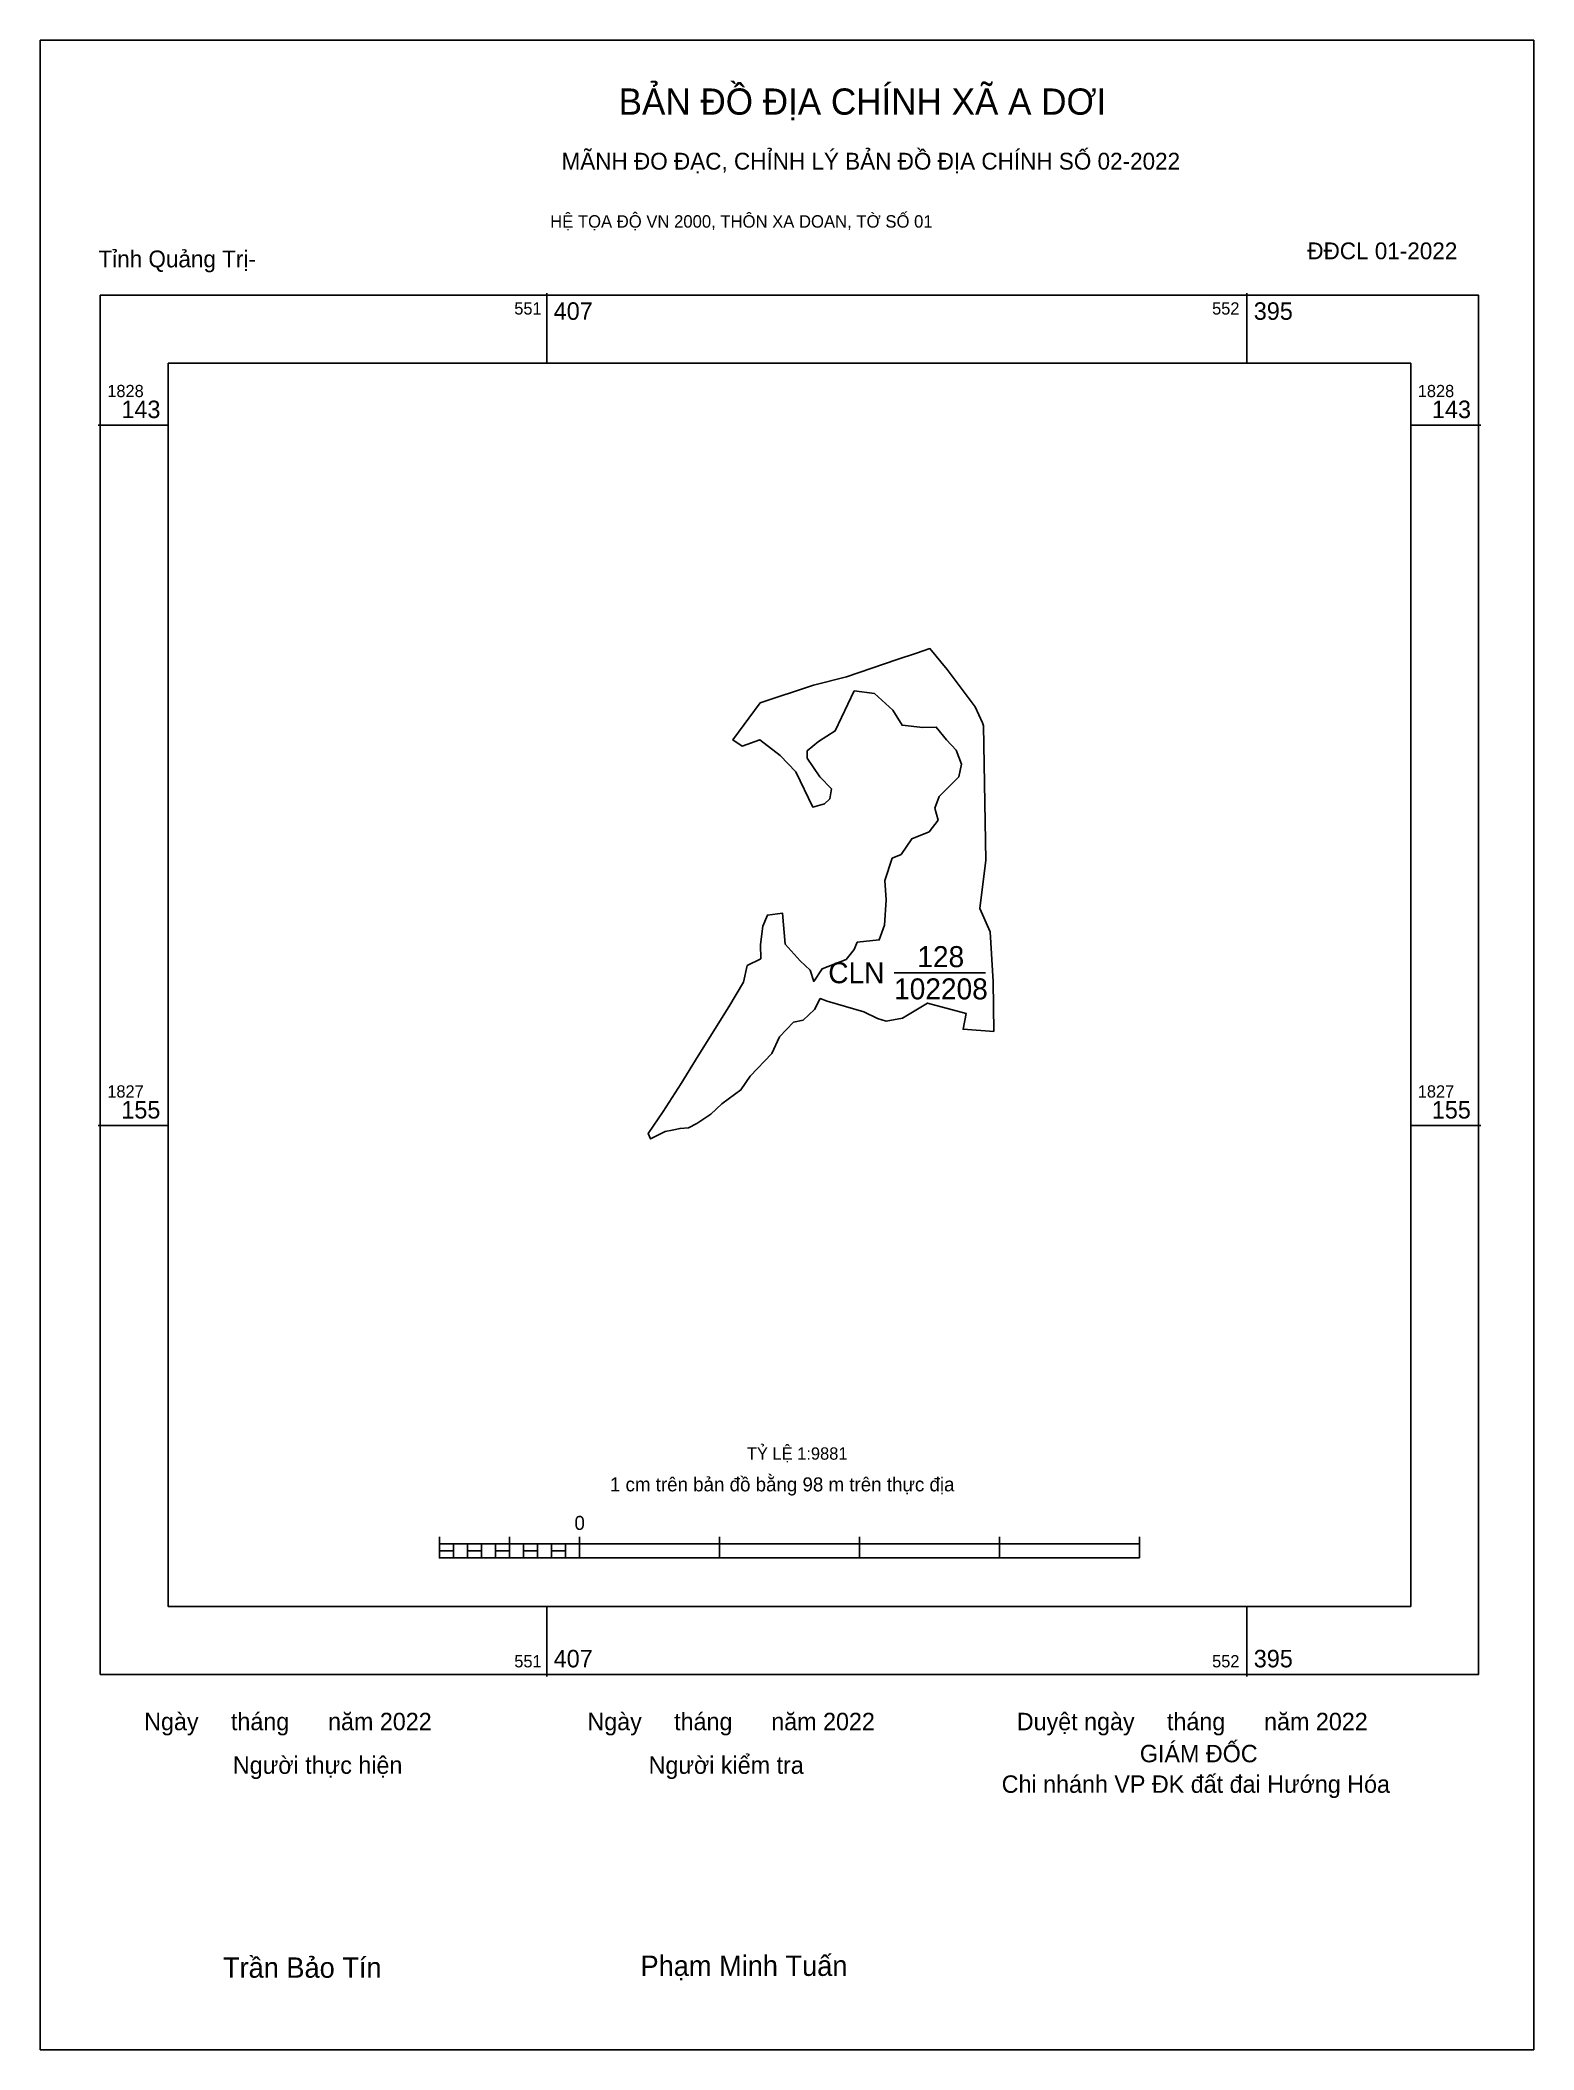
# Model space of a CAD drawing. Extents: x 550693 to 552801, y 1825851 to 1828687.
import ezdxf

# ---------------------------------------------------------------- set-up
doc = ezdxf.new("R2010")
doc.units = 0
for name, color, linetype in [('Level 10', 7, 'Continuous'), ('Level 13', 7, 'Continuous'), ('Level 15', 7, 'Continuous'), ('Level 27', 7, 'Continuous'), ('Level 6', 7, 'Continuous'), ('Level 62', 7, 'Continuous'), ('Level 63', 7, 'Continuous'), ('Level 9', 7, 'Continuous')]:
    doc.layers.add(name, color=color, linetype=linetype)

msp = doc.modelspace()

# ---------------------------------------------------------------- linework, layer by layer
at = {"layer": 'Level 10'}
msp.add_lwpolyline([(551639.5, 1827171.3), (551619.7, 1827158.3), (551608, 1827152.1), (551595.9, 1827151.4), (551584.8, 1827149.1), (551574.8, 1827147.1), (551554.2, 1827136.6), (551550.8, 1827144.4), (551572.1, 1827175.3), (551597.3, 1827214.9), (551621.6, 1827253.6), (551664.5, 1827322.7), (551685.6, 1827357.6), (551690.8, 1827381.1), (551709.7, 1827390.8), (551709.6, 1827410.9), (551712.7, 1827436.6), (551719.3, 1827452.3), (551740.6, 1827455), (551744.4, 1827411.4), (551765.6, 1827387.9), (551779.6, 1827374.6), (551784.6, 1827358.7), (551796.3, 1827376.3), (551830.2, 1827389.6), (551841.7, 1827403.7), (551846.1, 1827414), (551877.1, 1827417.4), (551884.5, 1827438.1), (551887, 1827474), (551885, 1827501), (551895.4, 1827532.6), (551907.9, 1827538), (551922.9, 1827560.1), (551947.5, 1827569.6), (551960, 1827586.2), (551955.5, 1827603.4), (551961.5, 1827619.6), (551989.2, 1827647.2), (551993.3, 1827665.2), (551985.8, 1827684.9), (551972.1, 1827699.7), (551957.4, 1827717.5), (551938.5, 1827716.8), (551909.2, 1827720.2), (551896.1, 1827741.4), (551870.3, 1827765.1), (551841.7, 1827768.7), (551815, 1827712.2), (551791.4, 1827697.3), (551775.5, 1827684.1), (551775.4, 1827673.8), (551793, 1827647.2), (551809.6, 1827630.6), (551807.2, 1827616.5), (551799.8, 1827609.2), (551783.2, 1827604.8), (551759.2, 1827654.6), (551737, 1827677.4), (551708.4, 1827699.8), (551683.7, 1827690.8), (551670.5, 1827699.6), (551709.1, 1827751.9), (551784.4, 1827776.9), (551831, 1827788.5), (551902.2, 1827812.9), (551929.8, 1827821.7), (551948.6, 1827828.4), (551972.7, 1827798.9), (552012.4, 1827746.2), (552022.8, 1827723.4), (552024.2, 1827719.3), (552027.5, 1827529.7), (552018.8, 1827461.6), (552033.6, 1827428.6), (552037.9, 1827358.6), (552038.7, 1827288.3), (551995.5, 1827291.2), (551999.6, 1827313.7), (551945.3, 1827328.2), (551910, 1827307), (551886.7, 1827302.7), (551874.6, 1827306.3), (551855.2, 1827316), (551803.4, 1827330.7), (551803.4, 1827330.9), (551793.8, 1827334.6), (551785.8, 1827319), (551769.7, 1827304.3), (551755.8, 1827301.1), (551736.2, 1827280.8), (551725.5, 1827257.2), (551695, 1827225.2), (551681.9, 1827205.7), (551654.9, 1827186)], close=True, dxfattribs=at)
at = {"layer": 'Level 15'}
msp.add_lwpolyline([(550692.7, 1828686.7), (552801, 1828686.7), (552801, 1825851.4), (550692.7, 1825851.4)], close=True, dxfattribs=at)
at = {"layer": 'Level 27'}
for p, q in [((551803.4, 1827330.7), (551803.4, 1827330.6)), ((551874.6, 1827306.3), (551874.6, 1827306.2))]:
    msp.add_line(p, q, dxfattribs=at)
at = {"layer": 'Level 62'}
msp.add_lwpolyline([(550873.2, 1828231), (552627.4, 1828231), (552627.4, 1826476.9), (550873.2, 1826476.9)], close=True, dxfattribs=at)
at = {"layer": 'Level 63'}
for p, q in [((551407.6, 1828329.8), (551407.6, 1828231)), ((552395.8, 1828329.8), (552395.8, 1828231)), ((550774.4, 1828143.6), (550873.2, 1828143.6)), ((552627.4, 1828143.6), (552726.2, 1828143.6)), ((550774.4, 1827155.4), (550873.2, 1827155.4)), ((552627.4, 1827155.4), (552726.2, 1827155.4)), ((551256.2, 1826575), (551256.2, 1826545.4)), ((551256.2, 1826565.2), (552244.4, 1826565.2)), ((551276, 1826565.2), (551276, 1826545.4)), ((551295.7, 1826565.2), (551295.7, 1826545.4)), ((551315.5, 1826565.2), (551315.5, 1826545.4)), ((551335.3, 1826565.2), (551335.3, 1826545.4)), ((551355, 1826575), (551355, 1826545.4)), ((551355, 1826565.2), (551355, 1826545.4)), ((551374.8, 1826565.2), (551374.8, 1826545.4)), ((551394.5, 1826565.2), (551394.5, 1826545.4)), ((551414.3, 1826565.2), (551414.3, 1826545.4)), ((551434.1, 1826565.2), (551434.1, 1826545.4)), ((551453.8, 1826575), (551453.8, 1826545.4)), ((551453.8, 1826565.2), (551453.8, 1826545.4)), ((551651.5, 1826575), (551651.5, 1826545.4)), ((551849.1, 1826575), (551849.1, 1826545.4)), ((552046.7, 1826575), (552046.7, 1826545.4)), ((552244.4, 1826575), (552244.4, 1826545.4)), ((551256.2, 1826545.4), (552244.4, 1826545.4)), ((551407.6, 1826476.9), (551407.6, 1826378.1)), ((552395.8, 1826476.9), (552395.8, 1826378.1))]:
    msp.add_line(p, q, dxfattribs=at)
for points in [[(550777.5, 1828326.8), (552723.1, 1828326.8), (552723.1, 1826381.1), (550777.5, 1826381.1)], [(551256.2, 1826555.3), (551276, 1826555.3), (551276, 1826545.4), (551256.2, 1826545.4)], [(551256.2, 1826555.3), (551276, 1826555.3), (551276, 1826545.4), (551256.2, 1826545.4)], [(551295.7, 1826555.3), (551315.5, 1826555.3), (551315.5, 1826545.4), (551295.7, 1826545.4)], [(551335.3, 1826555.3), (551355, 1826555.3), (551355, 1826545.4), (551335.3, 1826545.4)], [(551374.8, 1826555.3), (551394.5, 1826555.3), (551394.5, 1826545.4), (551374.8, 1826545.4)], [(551414.3, 1826555.3), (551434.1, 1826555.3), (551434.1, 1826545.4), (551414.3, 1826545.4)]]:
    msp.add_lwpolyline(points, close=True, dxfattribs=at)
at = {"layer": 'Level 9'}
msp.add_line((551897.9, 1827371), (552026.9, 1827371), dxfattribs=at)

# ---------------------------------------------------------------- texts
at = {"layer": 'Level 13'}
for s, p in [('CLN', (551805.1, 1827356.2)), ('128', (551930.8, 1827378.9)), ('102208', (551898, 1827333.4))]:
    msp.add_text(s, height=29.65, dxfattribs=at).set_placement(p)
at = {"layer": 'Level 6'}
msp.add_text('TỶ LỆ 1:9881', height=17.372, dxfattribs=at).set_placement((551690.2, 1826684))
at = {"layer": 'Level 63'}
for s, height, p in [('BẢN ĐỒ ĐỊA CHÍNH XÃ A DƠI', 36.994, (551509.2, 1828581.6)), ('MÃNH ĐO ĐẠC, CHỈNH LÝ BẢN ĐỒ ĐỊA CHÍNH SỐ 02-2022', 23.738, (551428.6, 1828504.1)), ('HỆ TỌA ĐỘ VN 2000, THÔN XA DOAN, TỜ SỐ 01', 17.572, (551412.5, 1828422.2)), ('551', 17.29, (551361.9, 1828299.6)), ('407', 24.7, (551417.5, 1828292.2)), ('552', 17.29, (552346.9, 1828299.6)), ('395', 24.7, (552405.7, 1828292.2)), ('1828', 17.29, (550787.4, 1828183.1)), ('143', 24.7, (550807.3, 1828153.5)), ('1828', 17.29, (552637.2, 1828183.1)), ('143', 24.7, (552657.2, 1828153.5)), ('1827', 17.29, (550787.4, 1827194.9)), ('155', 24.7, (550807.2, 1827165.3)), ('1827', 17.29, (552637.2, 1827194.9)), ('155', 24.7, (552657, 1827165.3)), ('1 cm trên bản đồ bằng 98 m trên thực địa', 19.764, (551496.9, 1826639.3)), ('0', 19.8, (551446.8, 1826584.9)), ('551', 17.29, (551361.9, 1826391)), ('407', 24.7, (551417.5, 1826391)), ('552', 17.29, (552346.9, 1826391)), ('395', 24.7, (552405.7, 1826391)), ('Ngày     tháng      năm 2022', 24.589, (550839.5, 1826302.3)), ('Ngày     tháng      năm 2022', 24.589, (551465.1, 1826302.3)), ('Duyệt ngày     tháng      năm 2022', 24.589, (552071.2, 1826302.3)), ('GIÁM ĐỐC', 24.59, (552244.9, 1826257.1)), ('Người thực hiện', 24.589, (550964.7, 1826240.8)), ('Người kiểm tra', 24.589, (551551.5, 1826240.8)), ('Chi nhánh VP ĐK đất đai Hướng Hóa', 24.589, (552049.9, 1826214)), ('Trần Bảo Tín', 28.681, (550950.7, 1825953.1)), ('Phạm Minh Tuấn', 28.681, (551540.1, 1825955.7))]:
    msp.add_text(s, height=height, dxfattribs=at).set_placement(p)
at = {"layer": 'Level 9'}
for s, p in [('Tỉnh Quảng Trị-', (550774.9, 1828366.2)), ('ĐĐCL 01-2022', (552481.3, 1828377.6))]:
    msp.add_text(s, height=23.738, dxfattribs=at).set_placement(p)

doc.saveas('drawing.dxf')
